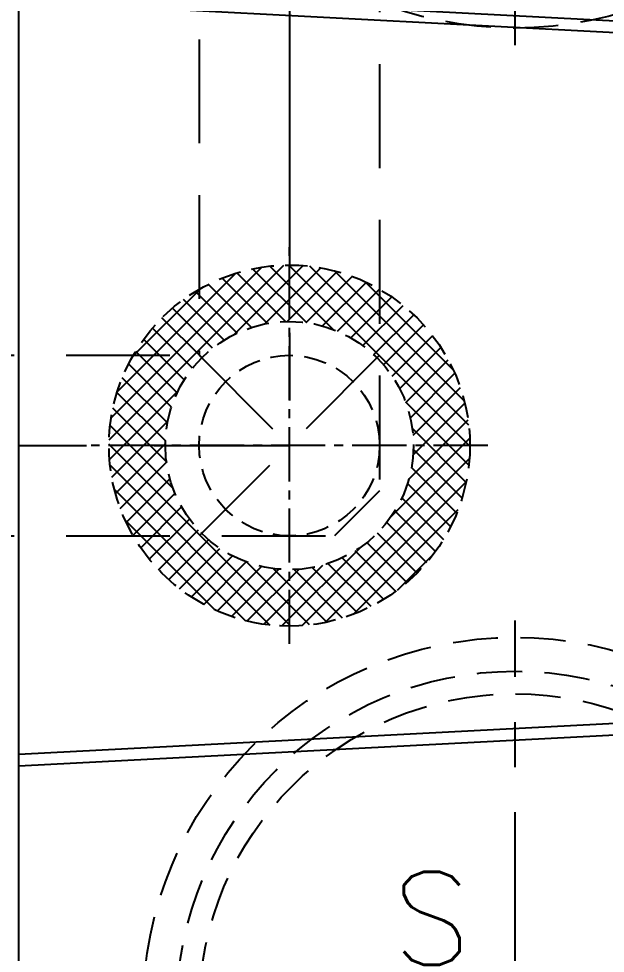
# Model space of a CAD drawing. Header units: millimetres. Extents: x 28656 to 29764, y -21384 to -20601.
# Drawn here: x 29143.28 to 29169.28, y -20820.77 to -20779.35 of the extents above; entities that cross this region are included whole.
import ezdxf

# ---------------------------------------------------------------- set-up
doc = ezdxf.new("R2010")
doc.units = ezdxf.units.MM
doc.header["$LTSCALE"] = 8
for name, pattern in [('CENTER', [2, 1.25, -0.25, 0.25, -0.25]), ('CENTER2', [1.125, 0.75, -0.125, 0.125, -0.125]), ('HIDDEN', [0.375, 0.25, -0.125]), ('HIDDEN2', [0.1875, 0.125, -0.0625])]:
    doc.linetypes.add(name, pattern=pattern)
doc.layers.get('DEFPOINTS').update_dxf_attribs({"color": 6})
for name, color, linetype in [('Cav-cor', 30, 'Continuous'), ('Ru', 8, 'Continuous'), ('SLIDE', 6, 'Continuous'), ('SP', 3, 'Continuous'), ('WT', 4, 'Continuous')]:
    doc.layers.add(name, color=color, linetype=linetype)
doc.layers.add('dim', color=3, linetype='Continuous', lineweight=15)
doc.styles.get("Standard").update_dxf_attribs({"font": 'txt.shx', "width": 0.8, "bigfont": 'chineset.shx'})
doc.dimstyles.new('ISO-25', dxfattribs={"dimtxt": 5, "dimasz": 4, "dimexe": 0.3, "dimexo": 0.3, "dimtad": 0, "dimzin": 1, "dimdsep": 46, "dimtxsty": 'Standard', "dimcen": 0, "dimclrd": 3, "dimclre": 3, "dimclrt": 3, "dimazin": 0, "dimtfac": 1, "dimtofl": 0, "dimtmove": 0, "dimatfit": 0, "dimfxl": 0, "dimarcsym": 0})

# ---------------------------------------------------------------- blocks, each defined once
blk = doc.blocks.new('*D26669')
at = {"layer": 'DEFPOINTS', "color": 0}
for p in [(29152.28, -20703.266), (29036.604, -20943.266), (29152.28, -20943.266)]:
    blk.add_point(p, dxfattribs=at)
at = {"layer": 'dim', "color": 3, "lineweight": -2}
for p, q in [((29151.98, -20703.266), (29036.304, -20703.266)), ((29036.604, -20707.266), (29036.604, -20813.641)), ((29036.604, -20939.266), (29036.604, -20832.891)), ((29151.98, -20943.266), (29036.304, -20943.266))]:
    blk.add_line(p, q, dxfattribs=at)
at = {"layer": 'dim', "color": 3}
for points in [[(29037.271, -20707.266), (29035.938, -20707.266), (29036.604, -20703.266)], [(29035.938, -20939.266), (29037.271, -20939.266), (29036.604, -20943.266)]]:
    blk.add_solid(points, dxfattribs=at)
at = {"layer": 'dim', "color": 3, "insert": (29036.604, -20823.266), "char_height": 5, "attachment_point": 5, "rotation": 90}
blk.add_mtext('240.00', dxfattribs=at)
blk = doc.blocks.new('20160826.095208')
at = {"layer": 'SP', "linetype": 'CENTER'}
for p, q in [((0, -17.25), (0, 17.25)), ((-17.25, 0), (17.25, 0))]:
    blk.add_line(p, q, dxfattribs=at)
at = {"layer": 'SP', "linetype": 'HIDDEN'}
for radius in [16.5, 15, 14]:
    blk.add_circle((0, 0), radius, dxfattribs=at)
at = {"layer": 'SP'}
for s, p in [('S', (-5.456, 1.995)), ('P', (3.888, -6.392))]:
    blk.add_text(s, height=4.111, dxfattribs=at).set_placement(p)
at = {"layer": 'SP', "color": 6, "insert": (-1.275, -8.844), "char_height": 3.2812, "attachment_point": 5}
blk.add_mtext('Ø30.00', dxfattribs=at)
blk = doc.blocks.new('20150513.114820')
at = {"layer": 'WT', "linetype": 'Continuous'}
h = blk.add_hatch(dxfattribs=at)
h.set_pattern_fill('ANSI37', color=125, scale=5, angle=270, style=0)
h.set_pattern_definition([(315, (23425.0146, -23957.4168), (0.441941738, 0.441941738), []), (45, (23425.0146, -23957.4168), (-0.441941738, 0.441941738), [])])
h.paths.add_polyline_path([(8, 0), (5.5, 0, 1), (-5.5, 0), (-8, 0, -1)])
h.paths.add_polyline_path([(-8, 0), (-5.5, 0, 0.414214), (0, -5.5, 0.414214), (5.5, 0), (8, 0, -0.414214), (0, -8, -0.414214)])
at = {"layer": 'WT', "color": 125, "linetype": 'CENTER2', "ltscale": 0.4}
for p, q in [((0, 8.788), (0, -8.788)), ((8.788, 0), (-8.788, 0))]:
    blk.add_line(p, q, dxfattribs=at)
at = {"layer": 'WT', "color": 125, "linetype": 'HIDDEN2'}
for radius in [8, 5.5, 4]:
    blk.add_circle((0, 0), radius, dxfattribs=at)

msp = doc.modelspace()

# ---------------------------------------------------------------- linework, layer by layer
at = {"layer": 'Cav-cor', "color": 241}
msp.add_line((29143.28, -20935.266), (29143.28, -20711.266), dxfattribs=at)
at = {"layer": 'Ru', "color": 253}
msp.add_arc((29190.952, -20855.194), 35.018, 100.5276, 192.3892, dxfattribs=at)
at = {"layer": 'SLIDE'}
for p, q in [((29175.791, -20779.773), (29143.28, -20778.069)), ((29143.28, -20778.57), (29172.869, -20780.12)), ((29178.941, -20810.093), (29143.28, -20811.962)), ((29143.28, -20812.463), (29182.515, -20810.407))]:
    msp.add_line(p, q, dxfattribs=at)
at = {"layer": 'WT', "color": 191, "linetype": 'CENTER', "ltscale": 1.5}
msp.add_line((29155.28, -20703.266), (29155.28, -20798.266), dxfattribs=at)
at = {"layer": 'WT', "color": 191, "linetype": 'HIDDEN', "ltscale": 2.3}
for p, q in [((29151.28, -20711.266), (29151.28, -20794.266)), ((29159.28, -20719.266), (29159.28, -20800.266))]:
    msp.add_line(p, q, dxfattribs=at)
at = {"layer": 'WT', "color": 125, "linetype": 'HIDDEN', "ltscale": 2.3}
for p, q in [((29083.28, -20794.266), (29151.28, -20794.266)), ((29151.28, -20794.266), (29155.28, -20798.266)), ((29159.28, -20794.266), (29151.28, -20802.266)), ((29159.28, -20800.266), (29157.28, -20802.266)), ((29083.28, -20802.266), (29157.28, -20802.266))]:
    msp.add_line(p, q, dxfattribs=at)
at = {"layer": 'WT', "color": 125, "linetype": 'CENTER', "ltscale": 1.5}
msp.add_line((29053.28, -20798.266), (29155.28, -20798.266), dxfattribs=at)

# ---------------------------------------------------------------- block references
at = {"layer": 'SP'}
for p in [(29165.28, -20763.266), (29165.28, -20823.266)]:
    msp.add_blockref('20160826.095208', p, dxfattribs=at)
at = {"layer": 'WT', "rotation": -90}
msp.add_blockref('20150513.114820', (29155.28, -20798.266), dxfattribs=at)

# ---------------------------------------------------------------- dimensions: what is measured, and where the dimension line sits
at = {"layer": 'dim'}
dim = msp.add_linear_dim(base=(29036.604, -20943.266), p1=(29152.28, -20703.266), p2=(29152.28, -20943.266), angle=90, dimstyle='ISO-25', dxfattribs=at)
dim.commit()
dim.dimension.update_dxf_attribs({"geometry": '*D26669', "text_midpoint": (29036.604, -20823.266), "dimtype": 160})

doc.saveas('drawing.dxf')
